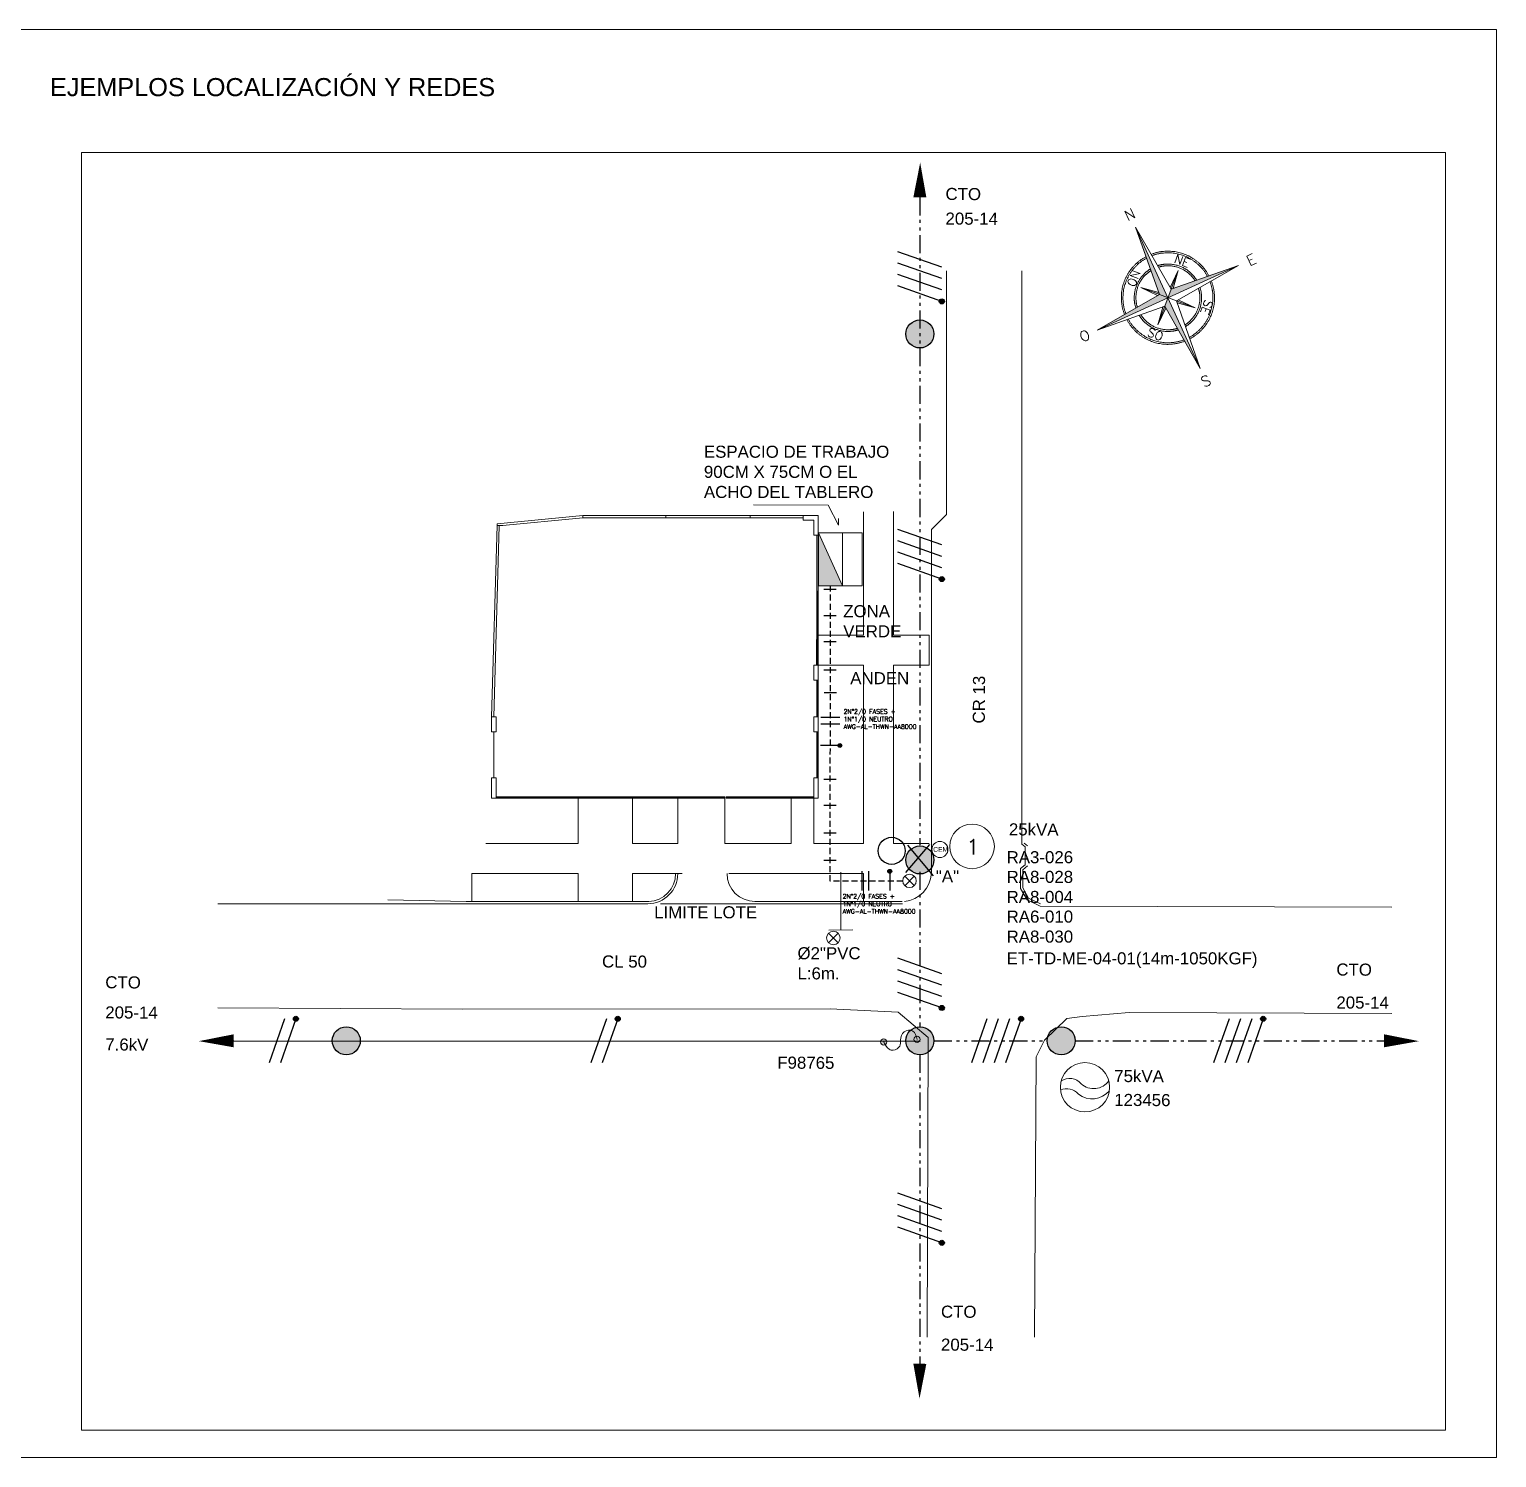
# Model space of a CAD drawing. Header units: millimetres. Extents: x 168 to 392, y 127 to 255.
# Drawn here: x 193.99 to 242.65, y 171.57 to 218.93 of the extents above; entities that cross this region are included whole.
import ezdxf
from ezdxf.enums import TextEntityAlignment as Align

# ---------------------------------------------------------------- set-up
doc = ezdxf.new("R2010")
doc.units = ezdxf.units.MM
doc.linetypes.add('ACAD_ISO12W100', pattern=[21, 12, -3, 0, -3, 0, -3])
doc.linetypes.add('HIDDEN', pattern=[0.375, 0.25, -0.125])
for name, color, linetype, lineweight in [('Cartografia', 251, 'Continuous', 13), ('Electricos', 6, 'Continuous', 20), ('Equipos', 20, 'Continuous', 13), ('Esquemas', 7, 'Continuous', 13), ('Norte', 6, 'Continuous', 13), ('Plano Arq', 254, 'Continuous', 13), ('Poste', 252, 'Continuous', 25), ('Redes', 3, 'Continuous', 25), ('textos', 7, 'Continuous', 13), ('Trafo', 40, 'Continuous', 13)]:
    doc.layers.add(name, color=color, linetype=linetype, lineweight=lineweight)
doc.layers.add('Ductos', color=5, linetype='Continuous')
doc.layers.add('Viewports', color=7, linetype='Continuous', plot=False)
doc.styles.add('0.08', font='', dxfattribs={"height": 0.08})
doc.styles.add('0.4', font='', dxfattribs={"height": 0.4})
doc.styles.add('0.6', font='', dxfattribs={"height": 0.6})
doc.styles.add('5mm', font='simplex', dxfattribs={"height": 2.5})
doc.styles.add('Arial (bold italic)', font='romans.shx')
doc.styles.add('Arial (italic)', font='romans.shx')
doc.styles.add('RomanS', font='romans.shx')
doc.styles.get('0.08').set_extended_font_data('@Arial Unicode MS')
doc.styles.get('0.4').set_extended_font_data('@Arial Unicode MS')
doc.styles.get('0.6').set_extended_font_data('@Arial Unicode MS')

# ---------------------------------------------------------------- blocks, each defined once
blk = doc.blocks.new('*U23')
at = {"layer": 'Plano Arq', "linetype": 'Continuous'}
for p, q in [((-89.016, -80.93), (-88.031, -80.93)), ((-89.016, -81.02), (-89.016, -80.93)), ((-88.031, -81.02), (-89.016, -81.02)), ((-88.986, -80.98), (-88.986, -80.93)), ((-88.976, -80.97), (-88.976, -80.93)), ((-88.976, -81.02), (-88.976, -80.98)), ((-88.071, -80.93), (-88.071, -80.97)), ((-88.071, -80.98), (-88.071, -81.02)), ((-88.061, -80.93), (-88.061, -80.98)), ((-88.031, -80.93), (-88.031, -81.02))]:
    blk.add_line(p, q, dxfattribs=at)
for points in [[(-88.986, -80.97), (-88.061, -80.97)], [(-88.986, -80.98), (-88.061, -80.98)]]:
    blk.add_lwpolyline(points, dxfattribs=at)
blk = doc.blocks.new('*U24')
at = {"layer": 'Plano Arq', "linetype": 'Continuous'}
for p, q in [((-89.016, -80.93), (-86.063, -80.93)), ((-89.016, -81.02), (-89.016, -80.93)), ((-86.063, -81.02), (-89.016, -81.02)), ((-88.986, -80.98), (-88.986, -80.93)), ((-88.976, -80.97), (-88.976, -80.93)), ((-88.976, -81.02), (-88.976, -80.98)), ((-86.103, -80.93), (-86.103, -80.97)), ((-86.103, -80.98), (-86.103, -81.02)), ((-86.093, -80.93), (-86.093, -80.98)), ((-86.063, -80.93), (-86.063, -81.02))]:
    blk.add_line(p, q, dxfattribs=at)
for points in [[(-88.986, -80.97), (-86.093, -80.97)], [(-88.986, -80.98), (-86.093, -80.98)]]:
    blk.add_lwpolyline(points, dxfattribs=at)
blk = doc.blocks.new('*U25')
at = {"layer": 'Plano Arq', "linetype": 'Continuous'}
for p, q in [((-89.016, -80.93), (-87.155, -80.93)), ((-89.016, -81.02), (-89.016, -80.93)), ((-87.155, -81.02), (-89.016, -81.02)), ((-88.986, -80.98), (-88.986, -80.93)), ((-88.976, -80.97), (-88.976, -80.93)), ((-88.976, -81.02), (-88.976, -80.98)), ((-87.195, -80.93), (-87.195, -80.97)), ((-87.195, -80.98), (-87.195, -81.02)), ((-87.185, -80.93), (-87.185, -80.98)), ((-87.155, -80.93), (-87.155, -81.02))]:
    blk.add_line(p, q, dxfattribs=at)
for points in [[(-88.986, -80.97), (-87.185, -80.97)], [(-88.986, -80.98), (-87.185, -80.98)]]:
    blk.add_lwpolyline(points, dxfattribs=at)
blk = doc.blocks.new('*U26')
at = {"layer": 'Plano Arq', "linetype": 'Continuous'}
for p, q in [((-89.016, -80.93), (-87.568, -80.93)), ((-89.016, -81.02), (-89.016, -80.93)), ((-87.568, -81.02), (-89.016, -81.02)), ((-88.986, -80.98), (-88.986, -80.93)), ((-88.976, -80.97), (-88.976, -80.93)), ((-88.976, -81.02), (-88.976, -80.98)), ((-87.608, -80.93), (-87.608, -80.97)), ((-87.608, -80.98), (-87.608, -81.02)), ((-87.598, -80.93), (-87.598, -80.98)), ((-87.568, -80.93), (-87.568, -81.02))]:
    blk.add_line(p, q, dxfattribs=at)
for points in [[(-88.986, -80.97), (-87.598, -80.97)], [(-88.986, -80.98), (-87.598, -80.98)]]:
    blk.add_lwpolyline(points, dxfattribs=at)
blk = doc.blocks.new('*U27')
at = {"layer": 'Plano Arq', "linetype": 'Continuous'}
for p, q in [((-89.016, -80.93), (-87.731, -80.93)), ((-89.016, -81.02), (-89.016, -80.93)), ((-87.731, -81.02), (-89.016, -81.02)), ((-88.986, -80.98), (-88.986, -80.93)), ((-88.976, -80.97), (-88.976, -80.93)), ((-88.976, -81.02), (-88.976, -80.98)), ((-87.771, -80.93), (-87.771, -80.97)), ((-87.771, -80.98), (-87.771, -81.02)), ((-87.761, -80.93), (-87.761, -80.98)), ((-87.731, -80.93), (-87.731, -81.02))]:
    blk.add_line(p, q, dxfattribs=at)
for points in [[(-88.986, -80.97), (-87.761, -80.97)], [(-88.986, -80.98), (-87.761, -80.98)]]:
    blk.add_lwpolyline(points, dxfattribs=at)
blk = doc.blocks.new('*U28')
at = {"layer": 'Plano Arq', "linetype": 'Continuous'}
for p, q in [((-89.016, -80.93), (-87.206, -80.93)), ((-89.016, -81.02), (-89.016, -80.93)), ((-87.206, -81.02), (-89.016, -81.02)), ((-88.986, -80.98), (-88.986, -80.93)), ((-88.976, -80.97), (-88.976, -80.93)), ((-88.976, -81.02), (-88.976, -80.98)), ((-87.246, -80.93), (-87.246, -80.97)), ((-87.246, -80.98), (-87.246, -81.02)), ((-87.236, -80.93), (-87.236, -80.98)), ((-87.206, -80.93), (-87.206, -81.02))]:
    blk.add_line(p, q, dxfattribs=at)
for points in [[(-88.986, -80.97), (-87.236, -80.97)], [(-88.986, -80.98), (-87.236, -80.98)]]:
    blk.add_lwpolyline(points, dxfattribs=at)
blk = doc.blocks.new('*U29')
at = {"layer": 'Plano Arq', "linetype": 'Continuous'}
for p, q in [((-89.016, -80.93), (-84.254, -80.93)), ((-89.016, -81.02), (-89.016, -80.93)), ((-84.254, -81.02), (-89.016, -81.02)), ((-88.986, -80.98), (-88.986, -80.93)), ((-88.976, -80.97), (-88.976, -80.93)), ((-88.976, -81.02), (-88.976, -80.98)), ((-84.294, -80.93), (-84.294, -80.97)), ((-84.294, -80.98), (-84.294, -81.02)), ((-84.284, -80.93), (-84.284, -80.98)), ((-84.254, -80.93), (-84.254, -81.02))]:
    blk.add_line(p, q, dxfattribs=at)
for points in [[(-88.986, -80.97), (-84.284, -80.97)], [(-88.986, -80.98), (-84.284, -80.98)]]:
    blk.add_lwpolyline(points, dxfattribs=at)
blk = doc.blocks.new('*U30')
at = {"layer": 'Plano Arq', "linetype": 'Continuous'}
for p, q in [((-89.016, -80.93), (-87.158, -80.93)), ((-89.016, -81.02), (-89.016, -80.93)), ((-87.158, -81.02), (-89.016, -81.02)), ((-88.986, -80.98), (-88.986, -80.93)), ((-88.976, -80.97), (-88.976, -80.93)), ((-88.976, -81.02), (-88.976, -80.98)), ((-87.198, -80.93), (-87.198, -80.97)), ((-87.198, -80.98), (-87.198, -81.02)), ((-87.188, -80.93), (-87.188, -80.98)), ((-87.158, -80.93), (-87.158, -81.02))]:
    blk.add_line(p, q, dxfattribs=at)
for points in [[(-88.986, -80.97), (-87.188, -80.97)], [(-88.986, -80.98), (-87.188, -80.98)]]:
    blk.add_lwpolyline(points, dxfattribs=at)
blk = doc.blocks.new('*U31')
at = {"layer": 'Plano Arq', "linetype": 'Continuous'}
for p, q in [((-89.016, -80.93), (-87.394, -80.93)), ((-89.016, -81.02), (-89.016, -80.93)), ((-87.394, -81.02), (-89.016, -81.02)), ((-88.986, -80.98), (-88.986, -80.93)), ((-88.976, -80.97), (-88.976, -80.93)), ((-88.976, -81.02), (-88.976, -80.98)), ((-87.434, -80.93), (-87.434, -80.97)), ((-87.434, -80.98), (-87.434, -81.02)), ((-87.424, -80.93), (-87.424, -80.98)), ((-87.394, -80.93), (-87.394, -81.02))]:
    blk.add_line(p, q, dxfattribs=at)
for points in [[(-88.986, -80.97), (-87.424, -80.97)], [(-88.986, -80.98), (-87.424, -80.98)]]:
    blk.add_lwpolyline(points, dxfattribs=at)
blk = doc.blocks.new('*U22')
at = {"layer": 'Plano Arq', "linetype": 'Continuous'}
for p, q in [((-89.016, -80.93), (-87.459, -80.93)), ((-89.016, -81.02), (-89.016, -80.93)), ((-87.459, -81.02), (-89.016, -81.02)), ((-88.986, -80.98), (-88.986, -80.93)), ((-88.976, -80.97), (-88.976, -80.93)), ((-88.976, -81.02), (-88.976, -80.98)), ((-87.499, -80.93), (-87.499, -80.97)), ((-87.499, -80.98), (-87.499, -81.02)), ((-87.489, -80.93), (-87.489, -80.98)), ((-87.459, -80.93), (-87.459, -81.02))]:
    blk.add_line(p, q, dxfattribs=at)
for points in [[(-88.986, -80.97), (-87.489, -80.97)], [(-88.986, -80.98), (-87.489, -80.98)]]:
    blk.add_lwpolyline(points, dxfattribs=at)
blk = doc.blocks.new('*U32')
at = {"layer": 'Plano Arq', "linetype": 'Continuous'}
for p, q in [((-89.016, -80.93), (-87.885, -80.93)), ((-89.016, -81.02), (-89.016, -80.93)), ((-87.885, -81.02), (-89.016, -81.02)), ((-88.986, -80.98), (-88.986, -80.93)), ((-88.976, -80.97), (-88.976, -80.93)), ((-88.976, -81.02), (-88.976, -80.98)), ((-87.925, -80.93), (-87.925, -80.97)), ((-87.925, -80.98), (-87.925, -81.02)), ((-87.915, -80.93), (-87.915, -80.98)), ((-87.885, -80.93), (-87.885, -81.02))]:
    blk.add_line(p, q, dxfattribs=at)
for points in [[(-88.986, -80.97), (-87.915, -80.97)], [(-88.986, -80.98), (-87.915, -80.98)]]:
    blk.add_lwpolyline(points, dxfattribs=at)
blk = doc.blocks.new('*U33')
at = {"layer": 'Plano Arq', "linetype": 'Continuous'}
for p, q in [((-89.016, -80.93), (-87.412, -80.93)), ((-89.016, -81.02), (-89.016, -80.93)), ((-87.412, -81.02), (-89.016, -81.02)), ((-88.986, -80.98), (-88.986, -80.93)), ((-88.976, -80.97), (-88.976, -80.93)), ((-88.976, -81.02), (-88.976, -80.98)), ((-87.452, -80.93), (-87.452, -80.97)), ((-87.452, -80.98), (-87.452, -81.02)), ((-87.442, -80.93), (-87.442, -80.98)), ((-87.412, -80.93), (-87.412, -81.02))]:
    blk.add_line(p, q, dxfattribs=at)
for points in [[(-88.986, -80.97), (-87.442, -80.97)], [(-88.986, -80.98), (-87.442, -80.98)]]:
    blk.add_lwpolyline(points, dxfattribs=at)
blk = doc.blocks.new('*U34')
at = {"layer": 'Plano Arq', "linetype": 'Continuous'}
for p, q in [((-89.016, -80.93), (-87.366, -80.93)), ((-89.016, -81.02), (-89.016, -80.93)), ((-87.366, -81.02), (-89.016, -81.02)), ((-88.986, -80.98), (-88.986, -80.93)), ((-88.976, -80.97), (-88.976, -80.93)), ((-88.976, -81.02), (-88.976, -80.98)), ((-87.406, -80.93), (-87.406, -80.97)), ((-87.406, -80.98), (-87.406, -81.02)), ((-87.396, -80.93), (-87.396, -80.98)), ((-87.366, -80.93), (-87.366, -81.02))]:
    blk.add_line(p, q, dxfattribs=at)
for points in [[(-88.986, -80.97), (-87.396, -80.97)], [(-88.986, -80.98), (-87.396, -80.98)]]:
    blk.add_lwpolyline(points, dxfattribs=at)
blk = doc.blocks.new('A$C27EF2032')
at = {"layer": 'Equipos', "linetype": 'Continuous'}
blk.add_hatch(color=256, dxfattribs=at).paths.add_polyline_path([(3.525, 0), (3.525, 1.59), (0, 0)])
blk.add_line((3.525, 1.59), (0, 0), dxfattribs=at)
at = {"layer": 'Equipos', "ltscale": 0.02}
blk.add_lwpolyline([(3.525, 1.59), (0, 1.59), (0, 0), (3.525, 0)], close=True, dxfattribs=at)
blk = doc.blocks.new('Transformador')
at = {"layer": 'Trafo', "linetype": 'Continuous'}
for points in [[(-0.1169, -0.1305, -0.333968), (-0.0313, -0.1502, 0.402656), (0.1164, -0.1347)], [(-0.1143, -0.0879, -0.382108), (-0.0177, -0.1015, 0.448576), (0.1135, -0.0867)]]:
    blk.add_lwpolyline(points, format="xyb", dxfattribs=at)
at = {"layer": 'Trafo'}
blk.add_circle((0, -0.1176), 0.1176, dxfattribs=at)
blk = doc.blocks.new('AIS-C')
at = {"layer": 'Equipos'}
h = blk.add_hatch(color=256, dxfattribs=at)
h.dxf.hatch_style = 1
h.paths.add_polyline_path([(-1.942, 0.689, 1), (-1.614, 0.689, 1)])
h.paths.add_polyline_path([(0.045, 0.053, 1), (-0.283, 0.053, 1)])
for centre in [(-1.778, 0.689), (-0.119, 0.053)]:
    blk.add_circle(centre, 0.164, dxfattribs=at)
at = {"layer": 'Equipos', "linetype": 'Continuous', "lineweight": 0}
blk.add_spline([(-1.778, 0.689), (-1.766, 0.19), (-1.329, 0.028), (-0.967, 0.352), (-0.793, 0.614), (-0.394, 0.664), (-0.219, 0.527), (-0.119, 0.053)], degree=3, dxfattribs=at)
blk = doc.blocks.new('NORTE')
at = {"layer": 'Norte'}
for p, q in [((0, 5.6), (-0.46, 0.46)), ((0, -5.6), (0, 5.6)), ((0.46, 0.46), (0, 5.6)), ((1.48, 1.48), (-1.48, -1.48)), ((-1.48, 1.48), (1.48, -1.48)), ((-0.62, 0.45), (-1.48, 1.48)), ((-1.48, 1.48), (-0.45, 0.62)), ((1.48, 1.48), (0.45, 0.62)), ((0.62, 0.45), (1.48, 1.48)), ((-5.6, 0), (-0.46, 0.46)), ((5.6, 0), (0.46, 0.46)), ((-5.6, 0), (5.6, 0)), ((-0.46, -0.46), (-5.6, 0)), ((-0.62, -0.45), (-1.48, -1.48)), ((-1.48, -1.48), (-0.45, -0.62)), ((0, -5.6), (-0.46, -0.46)), ((0.46, -0.46), (0, -5.6)), ((1.48, -1.48), (0.45, -0.62)), ((0.46, -0.46), (5.6, 0)), ((0.62, -0.45), (1.48, -1.48))]:
    blk.add_line(p, q, dxfattribs=at)
for points in [[(-0.2, 3.35), (-1.03, 3.3), (-2.45, 2.45), (-3.3, 1.03), (-3.35, 0.2)], [(-0.2, 3.24), (-0.99, 3.19), (-2.36, 2.36), (-3.19, 0.99), (-3.24, 0.2)], [(3.35, 0.2), (3.3, 1.03), (2.45, 2.45), (1.03, 3.3), (0.2, 3.35)], [(3.24, 0.2), (3.19, 0.99), (2.36, 2.36), (0.99, 3.19), (0.2, 3.24)], [(-0.31, 2.41), (-0.85, 2.34), (-1.76, 1.76), (-2.34, 0.85), (-2.41, 0.31)], [(-0.3, 2.29), (-0.81, 2.22), (-1.67, 1.67), (-2.22, 0.81), (-2.29, 0.3)], [(2.29, 0.3), (2.22, 0.81), (1.67, 1.67), (0.81, 2.22), (0.3, 2.29)], [(2.41, 0.31), (2.34, 0.85), (1.76, 1.76), (0.85, 2.34), (0.31, 2.41)], [(-3.35, -0.2), (-3.3, -1.03), (-2.45, -2.45), (-1.03, -3.3), (-0.2, -3.35)], [(-3.24, -0.2), (-3.19, -0.99), (-2.36, -2.36), (-0.99, -3.19), (-0.2, -3.24)], [(-2.41, -0.31), (-2.34, -0.85), (-1.76, -1.76), (-0.85, -2.34), (-0.31, -2.41)], [(-2.29, -0.3), (-2.22, -0.81), (-1.67, -1.67), (-0.81, -2.22), (-0.3, -2.29)], [(0.2, -3.24), (0.99, -3.19), (2.36, -2.36), (3.19, -0.99), (3.24, -0.2)], [(0.2, -3.35), (1.03, -3.3), (2.45, -2.45), (3.3, -1.03), (3.35, -0.2)], [(0.3, -2.29), (0.81, -2.22), (1.67, -1.67), (2.22, -0.81), (2.29, -0.3)], [(0.31, -2.41), (0.85, -2.34), (1.76, -1.76), (2.34, -0.85), (2.41, -0.31)]]:
    blk.add_open_spline(points, degree=2, dxfattribs=at)
for points in [[(0, 0), (-0.46, 0.46), (0, 0), (0, 5.6)], [(-0.46, 0.46), (-0.45, 0.62), (-0.46, 0.46), (-1.48, 1.48)], [(0.46, 0.46), (0.45, 0.62), (0.46, 0.46), (1.48, 1.48)], [(-5.6, 0), (0, 0), (-5.6, 0), (-0.46, 0.46)], [(0, 0), (0.46, 0.46), (0, 0), (5.6, 0)], [(-0.46, -0.46), (-0.45, -0.62), (-0.46, -0.46), (-1.48, -1.48)], [(0, 0), (-0.46, -0.46), (0, 0), (0, -5.6)], [(0.46, -0.46), (0.45, -0.62), (0.46, -0.46), (1.48, -1.48)]]:
    blk.add_solid(points, dxfattribs=at)
for s, style, p in [('N', 'Arial (bold italic)', (0, 6.6)), ('O', 'Arial (italic)', (-6.6, 0)), ('E', 'Arial (italic)', (6.6, 0)), ('S', 'Arial (italic)', (0, -6.6))]:
    blk.add_text(s, height=0.75, dxfattribs=dict(at, style=style)).set_placement(p, align=Align.MIDDLE_CENTER)
at = {"layer": 'Norte', "style": 'Arial (italic)'}
for s, rotation, p in [('NO', 225, (-1.47, 2.94)), ('NE', 315, (1.43, 2.16)), ('SO', 315, (-2.54, -1.85)), ('SE', 225, (2.41, -1.19))]:
    blk.add_text(s, height=0.627, rotation=rotation, dxfattribs=at).set_placement(p)

msp = doc.modelspace()

# ---------------------------------------------------------------- hatches: boundary and pattern name
at = {"layer": 'Poste', "ltscale": 0.02}
h = msp.add_hatch(color=256, dxfattribs=at)
h.dxf.hatch_style = 1
edge = h.paths.add_edge_path()
edge.add_arc((223.51976, 208.82589), 0.46497, 0, 360)
h = msp.add_hatch(color=256, dxfattribs=at)
h.dxf.hatch_style = 1
edge = h.paths.add_edge_path()
edge.add_arc((223.51976, 191.38611), 0.46497, 0, 360)
h = msp.add_hatch(color=256, dxfattribs=at)
h.dxf.hatch_style = 1
edge = h.paths.add_edge_path()
edge.add_arc((204.49848, 185.39041), 0.46497, 0, 360)
h = msp.add_hatch(color=256, dxfattribs=at)
h.dxf.hatch_style = 1
edge = h.paths.add_edge_path()
edge.add_arc((223.51976, 185.39041), 0.46497, 0, 360)
h = msp.add_hatch(color=256, dxfattribs=at)
h.dxf.hatch_style = 1
edge = h.paths.add_edge_path()
edge.add_arc((228.20661, 185.39041), 0.46497, 0, 360)
at = {"layer": 'Redes', "ltscale": 0.02}
h = msp.add_hatch(color=256, dxfattribs=at)
h.dxf.hatch_style = 1
edge = h.paths.add_edge_path()
edge.add_arc((224.24879, 209.90661), 0.08331, 0, 360)
h = msp.add_hatch(color=256, dxfattribs=at)
h.dxf.hatch_style = 1
edge = h.paths.add_edge_path()
edge.add_arc((224.24879, 200.69746), 0.08331, 0, 360)
h = msp.add_hatch(color=256, dxfattribs=at)
h.dxf.hatch_style = 1
edge = h.paths.add_edge_path()
edge.add_arc((220.86556, 195.18176), 0.06409, 0, 360)
h = msp.add_hatch(color=256, dxfattribs=at)
h.dxf.hatch_style = 1
edge = h.paths.add_edge_path()
edge.add_arc((222.52215, 191.01154), 0.06409, 0, 360)
h = msp.add_hatch(color=256, dxfattribs=at)
h.dxf.hatch_style = 1
edge = h.paths.add_edge_path()
edge.add_arc((224.24879, 186.48008), 0.08331, 0, 360)
h = msp.add_hatch(color=256, dxfattribs=at)
h.dxf.hatch_style = 1
edge = h.paths.add_edge_path()
edge.add_arc((202.82746, 186.11944), 0.08331, 0, 360)
h = msp.add_hatch(color=256, dxfattribs=at)
h.dxf.hatch_style = 1
edge = h.paths.add_edge_path()
edge.add_arc((213.5008, 186.11944), 0.08331, 0, 360)
h = msp.add_hatch(color=256, dxfattribs=at)
h.dxf.hatch_style = 1
edge = h.paths.add_edge_path()
edge.add_arc((226.87476, 186.11944), 0.08331, 0, 360)
h = msp.add_hatch(color=256, dxfattribs=at)
h.dxf.hatch_style = 1
edge = h.paths.add_edge_path()
edge.add_arc((234.90461, 186.11944), 0.08331, 0, 360)
h = msp.add_hatch(color=256, dxfattribs=at)
h.dxf.hatch_style = 1
edge = h.paths.add_edge_path()
edge.add_arc((224.24879, 178.69242), 0.08331, 0, 360)

# ---------------------------------------------------------------- linework, layer by layer
at = {"layer": 'Cartografia'}
for p, q in [((226.90047, 191.91017), (227.01127, 191.8228)), ((208.66709, 190.93391), (208.66663, 190.00933)), ((226.8562, 191.10051), (227.01127, 191.2228)), ((226.9312, 191.06414), (227.08755, 191.18744))]:
    msp.add_line(p, q, dxfattribs=at)
at = {"layer": 'Cartografia', "elevation": 82.20705}
for points in [[(224.40047, 202.83802), (224.40047, 210.92145)], [(226.90047, 191.91017), (226.90047, 210.92145)], [(223.90047, 202.33802), (224.40047, 202.83802)], [(223.90047, 190.94412), (223.90047, 202.33802)]]:
    msp.add_lwpolyline(points, dxfattribs=at)
at = {"layer": 'Cartografia'}
for points in [[(227.08627, 191.85917), (226.97547, 191.94654)], [(227.01127, 191.2228), (227.01127, 191.8228)], [(208.66709, 190.93391), (212.18333, 190.93391)], [(212.18333, 190.93391), (212.18333, 190.00891)], [(215.63882, 190.93391), (213.99333, 190.93391), (213.99333, 190.00891)], [(217.1885, 190.93391), (221.65047, 190.93391)], [(221.64575, 190.0088), (221.65047, 190.93391)], [(227.52476, 189.93157), (227.12715, 190.12187), (226.93129, 190.46376), (226.9312, 191.06414)], [(227.50765, 189.85661), (227.07369, 190.06431), (226.8563, 190.44379)], [(200.23978, 189.93391), (214.49362, 189.93391)], [(205.87663, 190.0685), (208.47892, 190.00942), (209.26727, 190.00903)], [(209.26727, 190.00891), (214.5267, 190.00891)], [(214.9151, 189.93391), (222.94073, 189.93391)], [(218.05161, 190.00891), (222.93614, 190.00876)], [(239.16615, 189.82629), (227.50765, 189.85661)], [(223.75677, 175.55894), (223.79355, 185.50177), (222.7991, 186.34229), (220.54173, 186.45053), (208.3511, 186.44039), (200.23978, 186.48616)], [(227.32552, 175.55894), (227.38117, 184.8594), (227.65544, 185.41208), (228.39335, 186.12826), (228.89877, 186.19257), (230.46419, 186.32355), (239.16615, 186.29033)]]:
    msp.add_lwpolyline(points, dxfattribs=at)
msp.add_lwpolyline([(214.49337, 189.93391, 0.41420048), (215.49333, 190.93391)], format="xyb", dxfattribs=at)
for centre, radius, start, end in [((214.49223, 190.93436), 0.9261, 272.133069, 359.971933), ((218.05161, 190.93392), 0.92502, 180.00096, 270), ((222.90592, 190.99927, 82.20705), 0.99608, 276.0635, 356.82628)]:
    msp.add_arc(centre, radius, start, end, dxfattribs=at)
at = {"layer": 'Ductos', "lineweight": 15, "ltscale": 0.02}
for p, q in [((220.90361, 190.97976), (220.90361, 189.06097)), ((223.33412, 190.53523), (223.01714, 190.84905)), ((223.33254, 190.85063), (223.01872, 190.53365)), ((220.81093, 188.64317), (220.49395, 188.957)), ((220.80935, 188.95857), (220.49553, 188.6416)), ((220.50563, 189.05723), (221.30158, 189.0647))]:
    msp.add_line(p, q, dxfattribs=at)
for centre in [(223.17563, 190.69214), (220.65244, 188.80009)]:
    msp.add_circle(centre, 0.22302, dxfattribs=at)
at = {"layer": 'Electricos'}
msp.add_circle((224.18583, 191.7343), 0.26648, dxfattribs=at)
at = {"layer": 'Equipos'}
msp.add_lwpolyline([(220.95228, 202.23389), (221.60617, 202.23389), (221.60617, 200.47125), (220.95228, 200.47125)], close=True, dxfattribs=at)
at = {"layer": 'Esquemas'}
for points in [[(242.64774, 218.92586), (167.52449, 218.92586), (167.52449, 171.56972), (242.64774, 171.56972)], [(240.95027, 172.48045), (195.72012, 172.48045), (195.72012, 214.83979), (240.95027, 214.83979)]]:
    msp.add_lwpolyline(points, close=True, dxfattribs=at)
at = {"layer": 'Plano Arq'}
for p, q in [((209.31833, 196.13486), (209.50087, 202.47841)), ((209.57397, 202.46737), (209.39333, 196.13486)), ((212.34113, 202.72776), (209.57397, 202.46737)), ((216.2518, 202.72809), (215.1018, 202.72809)), ((218.69176, 202.72831), (217.89165, 202.72831)), ((220.10547, 200.30386), (220.10547, 202.15309)), ((220.09333, 197.86809), (220.09333, 198.69851)), ((209.46833, 193.45886), (209.46833, 193.76193)), ((212.18333, 193.43386), (212.18333, 191.93392)), ((213.11237, 193.43407), (213.03737, 193.43407)), ((226.8563, 190.44379), (226.8562, 191.10051))]:
    msp.add_line(p, q, dxfattribs=at)
for points, elevation in [([(221.65047, 198.84308), (221.65047, 202.93172)], 82.20705), ([(222.65047, 198.84309), (222.65047, 202.93739)], 82.20705), ([(220.00047, 202.15309), (220.15047, 202.15309)], 1.1195), ([(221.65047, 197.84309), (220.15047, 197.84309), (220.15047, 198.84309), (221.65047, 198.84308)], 82.20705), ([(221.65047, 191.93392), (221.65047, 197.84309)], 82.20705), ([(222.65047, 191.93391), (222.65047, 197.84309)], 82.20705)]:
    msp.add_lwpolyline(points, dxfattribs=dict(at, elevation=elevation))
for points in [[(212.34113, 202.80309), (209.50253, 202.53598), (209.50087, 202.47841), (209.69106, 202.47839)], [(212.34113, 202.80309), (212.34113, 202.72776)], [(220.31382, 198.84308), (221.65047, 198.84308)], [(222.65047, 198.84309), (223.82547, 198.84309), (223.82547, 197.84309), (222.65047, 197.84309)], [(209.31833, 196.13486), (209.31833, 195.63486), (209.46833, 195.63486)], [(209.46833, 195.63486), (209.46833, 196.13486), (209.31833, 196.13486)], [(209.31833, 195.63486), (209.39333, 195.63486), (209.39333, 194.10886), (209.31833, 194.10886)], [(209.46833, 194.10886), (209.46833, 193.43385), (209.31833, 193.43385)], [(209.31833, 193.43386), (209.31833, 194.10886), (209.46833, 194.10886)], [(209.31833, 194.10885), (209.46833, 194.10885)], [(209.46833, 193.43386), (209.31833, 193.43386)], [(213.99333, 193.43386), (213.99333, 191.92677)], [(219.25047, 193.43386), (219.25047, 191.93392)], [(220.00047, 193.43386), (220.00047, 191.93392)], [(209.12177, 191.93392), (212.18333, 191.93392)], [(213.99333, 191.92677), (215.49333, 191.92677)], [(219.25047, 191.93392), (217.0516, 191.93392)], [(220.00047, 191.93392), (221.65047, 191.93392)], [(222.65047, 191.93391), (223.82547, 191.93391)], [(208.83449, 189.93419), (209.26727, 189.93391)]]:
    msp.add_lwpolyline(points, dxfattribs=at)
for points in [[(212.34113, 202.72793), (215.09196, 202.72809), (215.09196, 202.80309), (212.34113, 202.80293)], [(217.89165, 202.80309), (219.65047, 202.80309), (219.65047, 202.72809), (217.89165, 202.72809)], [(220.15047, 202.80309), (220.15047, 202.15309), (220.00047, 202.15309), (220.00047, 202.65309), (219.65047, 202.65309), (219.65047, 202.80309)], [(220.10547, 202.15309), (220.15047, 202.15309), (220.15047, 200.30386), (220.10547, 200.30386)], [(220.00047, 197.34309), (220.00047, 197.84309), (220.15047, 197.84309), (220.15047, 197.34309)], [(220.00047, 195.635), (220.00047, 196.135), (220.15047, 196.135), (220.15047, 195.635)], [(220.15047, 193.43386), (220.15047, 194.10886), (220.00047, 194.10886), (220.00047, 193.43386)]]:
    msp.add_lwpolyline(points, close=True, dxfattribs=at)
at = {"layer": 'Plano Arq', "elevation": 1.1195}
msp.add_lwpolyline([(215.09196, 202.80309), (217.89165, 202.80309), (217.89165, 202.72809), (215.09196, 202.72809)], close=True, dxfattribs=at)
at = {"layer": 'Plano Arq', "color": 0}
msp.add_lwpolyline([(215.49333, 191.92677), (215.49333, 193.43386), (217.05033, 193.43386), (217.0516, 191.93392)], dxfattribs=at)
at = {"layer": 'Poste', "linetype": 'Continuous'}
for centre in [(223.51976, 208.82589), (223.51976, 191.38611), (204.49848, 185.39041), (223.51976, 185.39041), (228.20661, 185.39041)]:
    msp.add_circle(centre, 0.46497, dxfattribs=at)
at = {"layer": 'Redes', "linetype": 'ACAD_ISO12W100', "ltscale": 0.05}
for p, q in [((223.51976, 213.35547), (223.51976, 191.87281)), ((223.51976, 190.99251), (223.51976, 185.85539)), ((223.51976, 184.92544), (223.51976, 174.68182)), ((223.98473, 185.39041), (227.74164, 185.39041)), ((228.67158, 185.39041), (238.9152, 185.39041))]:
    msp.add_line(p, q, dxfattribs=at)
at = {"layer": 'Redes', "extrusion": (-0.001905, -4.32572e-13, 0.999998)}
for p, q in [((224.24879, 211.03868, 0.00139), (222.79074, 211.55241, -0.00139)), ((224.24879, 210.66132, 0.00139), (222.79074, 211.17505, -0.00139)), ((224.24879, 210.28397, 0.00139), (222.79074, 210.79769, -0.00139)), ((224.24879, 209.90661, 0.00139), (222.79074, 210.42033, -0.00139)), ((224.24879, 201.82954, 0.00139), (222.79074, 202.34326, -0.00139)), ((224.24879, 201.45218, 0.00139), (222.79074, 201.96591, -0.00139)), ((224.24879, 201.07482, 0.00139), (222.79074, 201.58855, -0.00139)), ((224.24879, 200.69746, 0.00139), (222.79074, 201.21119, -0.00139)), ((224.24879, 187.61216, 0.00139), (222.79074, 188.12588, -0.00139)), ((224.24879, 187.2348, 0.00139), (222.79074, 187.74852, -0.00139)), ((224.24879, 186.85744, 0.00139), (222.79074, 187.37117, -0.00139)), ((224.24879, 186.48008, 0.00139), (222.79074, 186.99381, -0.00139)), ((224.24879, 179.82449, 0.00139), (222.79074, 180.33822, -0.00139)), ((224.24879, 179.44713, 0.00139), (222.79074, 179.96086, -0.00139)), ((224.24879, 179.06977, 0.00139), (222.79074, 179.5835, -0.00139)), ((224.24879, 178.69242, 0.00139), (222.79074, 179.20614, -0.00139))]:
    msp.add_line(p, q, dxfattribs=at)
at = {"layer": 'Redes', "ltscale": 0.02}
for p, q in [((220.74841, 200.35309), (220.3336, 200.35309)), ((220.74841, 199.48115), (220.3336, 199.48115)), ((220.74841, 198.6143), (220.3336, 198.6143)), ((220.74841, 197.68189), (220.3336, 197.68189)), ((220.75769, 196.93026), (220.34288, 196.93026)), ((220.74841, 194.05523), (220.3336, 194.05523)), ((220.74841, 193.19024), (220.3336, 193.19024)), ((220.74841, 192.27543), (220.3336, 192.27543)), ((220.74841, 191.3687), (220.3336, 191.3687))]:
    msp.add_line(p, q, dxfattribs=at)
at = {"layer": 'Redes', "linetype": 'HIDDEN', "ltscale": 0.8}
for p, q in [((220.54807, 190.68393), (220.55469, 200.47125)), ((222.95265, 190.68771), (220.54812, 190.68393))]:
    msp.add_line(p, q, dxfattribs=at)
at = {"layer": 'Redes'}
for p, q in [((220.87111, 196.10517), (220.23165, 196.10517)), ((220.87111, 195.8858), (220.23165, 195.8858)), ((220.86556, 195.18176), (220.2261, 195.18176)), ((221.59873, 191.01709), (221.59873, 190.37764)), ((221.81811, 191.01709), (221.81811, 190.37764)), ((222.52215, 191.01154), (222.52215, 190.37209))]:
    msp.add_line(p, q, dxfattribs=at)
at = {"layer": 'Redes', "extrusion": (4.32573e-13, -0.001905, 0.999998)}
for p, q in [((202.4501, 186.11944, 0.00139), (201.93637, 184.66139, -0.00139)), ((202.82746, 186.11944, 0.00139), (202.31373, 184.66139, -0.00139)), ((213.12345, 186.11944, 0.00139), (212.60972, 184.66139, -0.00139)), ((213.5008, 186.11944, 0.00139), (212.98708, 184.66139, -0.00139)), ((225.74269, 186.11944, 0.00139), (225.22897, 184.66139, -0.00139)), ((226.12005, 186.11944, 0.00139), (225.60632, 184.66139, -0.00139)), ((226.49741, 186.11944, 0.00139), (225.98368, 184.66139, -0.00139)), ((226.87476, 186.11944, 0.00139), (226.36104, 184.66139, -0.00139)), ((233.77253, 186.11944, 0.00139), (233.25881, 184.66139, -0.00139)), ((234.14989, 186.11944, 0.00139), (233.63617, 184.66139, -0.00139)), ((234.52725, 186.11944, 0.00139), (234.01352, 184.66139, -0.00139)), ((234.90461, 186.11944, 0.00139), (234.39088, 184.66139, -0.00139))]:
    msp.add_line(p, q, dxfattribs=at)
at = {"layer": 'Redes', "ltscale": 0.05}
msp.add_line((200.76438, 185.39041), (223.52952, 185.38358), dxfattribs=at)
at = {"layer": 'Redes', "ltscale": 0.1}
for points in [[(223.53092, 214.50971, 0, 0.43092, 0), (223.51976, 213.35547, 0.43092, 0.43092, 0)], [(199.61014, 185.37926, 0, 0.43092, 0), (200.76438, 185.39041, 0.43092, 0.43092, 0)], [(240.06944, 185.37926, 0, 0.43092, 0), (238.9152, 185.39041, 0.43092, 0.43092, 0)], [(223.50861, 173.52758, 0, 0.43092, 0), (223.51976, 174.68182, 0.43092, 0.43092, 0)]]:
    msp.add_lwpolyline(points, format="xyseb", dxfattribs=at)
at = {"layer": 'Redes', "ltscale": 0.02}
for centre, radius in [((224.24879, 209.90661, 0.00139), 0.08331), ((224.24879, 200.69746, 0.00139), 0.08331), ((220.86556, 195.18176), 0.06409), ((222.52215, 191.01154), 0.06409), ((224.24879, 186.48008, 0.00139), 0.08331), ((202.82746, 186.11944, 0.00139), 0.08331), ((213.5008, 186.11944, 0.00139), 0.08331), ((226.87476, 186.11944, 0.00139), 0.08331), ((234.90461, 186.11944, 0.00139), 0.08331), ((224.24879, 178.69242, 0.00139), 0.08331)]:
    msp.add_circle(centre, radius, dxfattribs=at)
at = {"layer": 'textos'}
msp.add_lwpolyline([(218.00489, 203.16172), (220.47994, 203.15493), (220.82449, 202.48309), (220.82672, 202.70649)], dxfattribs=at)
at = {"layer": 'Trafo', "ltscale": 0.02}
msp.add_circle((225.2516, 191.83499), 0.73862, dxfattribs=at)
at = {"layer": 'Viewports'}
for p, q in [((223.83509, 191.89534), (223.04436, 190.96591)), ((223.11403, 191.87794), (223.96398, 190.86148))]:
    msp.add_line(p, q, dxfattribs=at)
msp.add_circle((222.58686, 191.68866), 0.44837, dxfattribs=at)

# ---------------------------------------------------------------- block references
at = {"layer": 'Equipos', "ltscale": 0.02, "xscale": 0.5, "yscale": 0.5, "zscale": 0.5, "rotation": 270}
msp.add_blockref('A$C27EF2032', (220.15709, 202.23389), dxfattribs=at)
at = {"layer": 'Equipos', "xscale": 0.6250185625019319, "yscale": 0.6250185625019319, "zscale": 0.6250185625019319, "rotation": 205.3945959113211}
msp.add_blockref('AIS-C', (222.23862, 185.34904), dxfattribs=at)
at = {"layer": 'Norte', "xscale": 0.4598151151836855, "yscale": 0.4598151151836855, "zscale": 0.4598151151836855, "rotation": 24.55987205652128}
msp.add_blockref('NORTE', (231.7462, 210.02639), dxfattribs=at)
at = {"layer": 'Plano Arq', "xscale": 0.5, "yscale": 0.5, "zscale": 0.5, "rotation": 90}
for name, p in [('*U34', (179.64071, 243.98687)), ('*U34', (179.64071, 243.16187)), ('*U31', (179.64071, 242.3511)), ('*U27', (179.64071, 241.2086)), ('*U32', (179.64071, 240.64301)), ('*U33', (179.64071, 239.34095)), ('*U26', (179.64071, 238.61687))]:
    msp.add_blockref(name, p, dxfattribs=at)
at = {"layer": 'Plano Arq', "xscale": 0.5, "yscale": 0.5, "zscale": 0.5}
for name, p in [('*U28', (253.97634, 233.94362)), ('*U28', (254.88134, 233.94362)), ('*U28', (255.78634, 233.94362)), ('*U30', (256.69134, 233.94362)), ('*U29', (257.6203, 233.94362)), ('*U23', (261.60834, 233.94362)), ('*U25', (262.10108, 233.94362)), ('*U24', (263.03175, 233.94362))]:
    msp.add_blockref(name, p, dxfattribs=at)
at = {"layer": 'Plano Arq', "color": 0, "yscale": 0.5, "zscale": 0.5}
for p, xscale in [((260.00134, 233.94362), 0.5), ((172.54232, 233.94362), -0.5)]:
    msp.add_blockref('*U22', p, dxfattribs=dict(at, xscale=xscale))
at = {"layer": 'Trafo', "xscale": 6.949395803380499, "yscale": 6.949395803380499, "zscale": 6.949395803380499}
msp.add_blockref('Transformador', (228.99565, 184.66676), dxfattribs=at)

# ---------------------------------------------------------------- texts
at = {"layer": 'Plano Arq', "color": 252, "style": '0.4'}
msp.add_text('LIMITE LOTE', height=0.4, dxfattribs=at).set_placement((214.70934, 189.45105))
at = {"layer": 'textos'}
for s, height, style, p in [('EJEMPLOS LOCALIZACIÓN Y REDES', 0.6, '0.6', (194.67092, 216.71081)), ('RA3-026', 0.4, '0.4', (226.39709, 191.27824)), ('RA8-028', 0.4, '0.4', (226.39709, 190.62583)), ('RA8-004', 0.4, '0.4', (226.39709, 189.96063)), ('RA6-010', 0.4, '0.4', (226.39709, 189.30822)), ('RA8-030', 0.4, '0.4', (226.39709, 188.64505)), ('ET-TD-ME-04-01(14m-1050KGF)', 0.4, '0.4', (226.39709, 187.92485))]:
    msp.add_text(s, height=height, dxfattribs=dict(at, style=style)).set_placement(p)
at = {"layer": 'textos', "style": '0.4'}
for s, rotation, p in [('CTO', 359.693664, (224.36881, 213.26953)), ('205-14', 359.693664, (224.36881, 212.45311)), ('CR 13', 89.693664, (225.67361, 195.90931)), ('25kVA', 359.693664, (226.47159, 192.20296)), ('CL 50', 359.693664, (212.97916, 187.82349)), ('CTO', 359.693664, (237.33133, 187.55483)), ('CTO', 359.693664, (196.50555, 187.13119)), ('205-14', 359.693664, (237.33133, 186.46187)), ('205-14', 359.693664, (196.50555, 186.13375)), ('7.6kV', 359.693664, (196.50555, 185.07085)), ('F98765', 359.693664, (218.79014, 184.46835, 0.0185)), ('75kVA', 359.693664, (229.96576, 184.02397, 0.0185)), ('123456', 359.693664, (229.96576, 183.23264, 0.0185)), ('CTO', 359.693664, (224.21935, 176.21095)), ('205-14', 359.693664, (224.21935, 175.11799))]:
    msp.add_text(s, height=0.4, rotation=rotation, dxfattribs=at).set_placement(p)
at = {"layer": 'textos', "ltscale": 0.07, "style": '0.08'}
msp.add_text('CEM', height=0.16, dxfattribs=at).set_placement((223.96127, 191.65663))
at = {"layer": 'textos', "linetype": 'Continuous', "lineweight": 20, "style": '0.4'}
msp.add_text('"A"', height=0.4, dxfattribs=at).set_placement((224.43533, 190.84461, 0.01295), align=Align.MIDDLE)
at = {"layer": 'textos', "ltscale": 0.02, "char_height": 0.4, "attachment_point": 1, "style": '0.4'}
for s, insert, width in [('ESPACIO DE TRABAJO\\P90CM X 75CM O EL ACHO DEL TABLERO', (216.3584, 205.12173), 6.5425034), ('ZONA\\PVERDE', (220.97853, 199.83516), 0.9417098), ('ANDEN', (221.21116, 197.61452), 0.9417098), ('Ø2"PVC\\PL:6m.', (219.46225, 188.49386), 3.811881)]:
    msp.add_mtext(s, dxfattribs=dict(at, insert=insert, width=width))
at = {"layer": 'textos', "char_height": 0.09, "width": 2.5061019, "attachment_point": 1, "style": 'RomanS'}
for insert in [(220.99126, 196.38226), (220.96005, 190.25699)]:
    msp.add_mtext('\\A1;{\\H1.66667x;2N°2/0 FASES + 1N°1/0 NEUTRO AWG-AL-THWN-AA8000} ', dxfattribs=dict(at, insert=insert))
at = {"layer": 'Trafo', "style": '5mm'}
msp.add_text('1', height=0.5, rotation=359.693664, dxfattribs=at).set_placement((225.06127, 191.56931))

doc.saveas('drawing.dxf')
